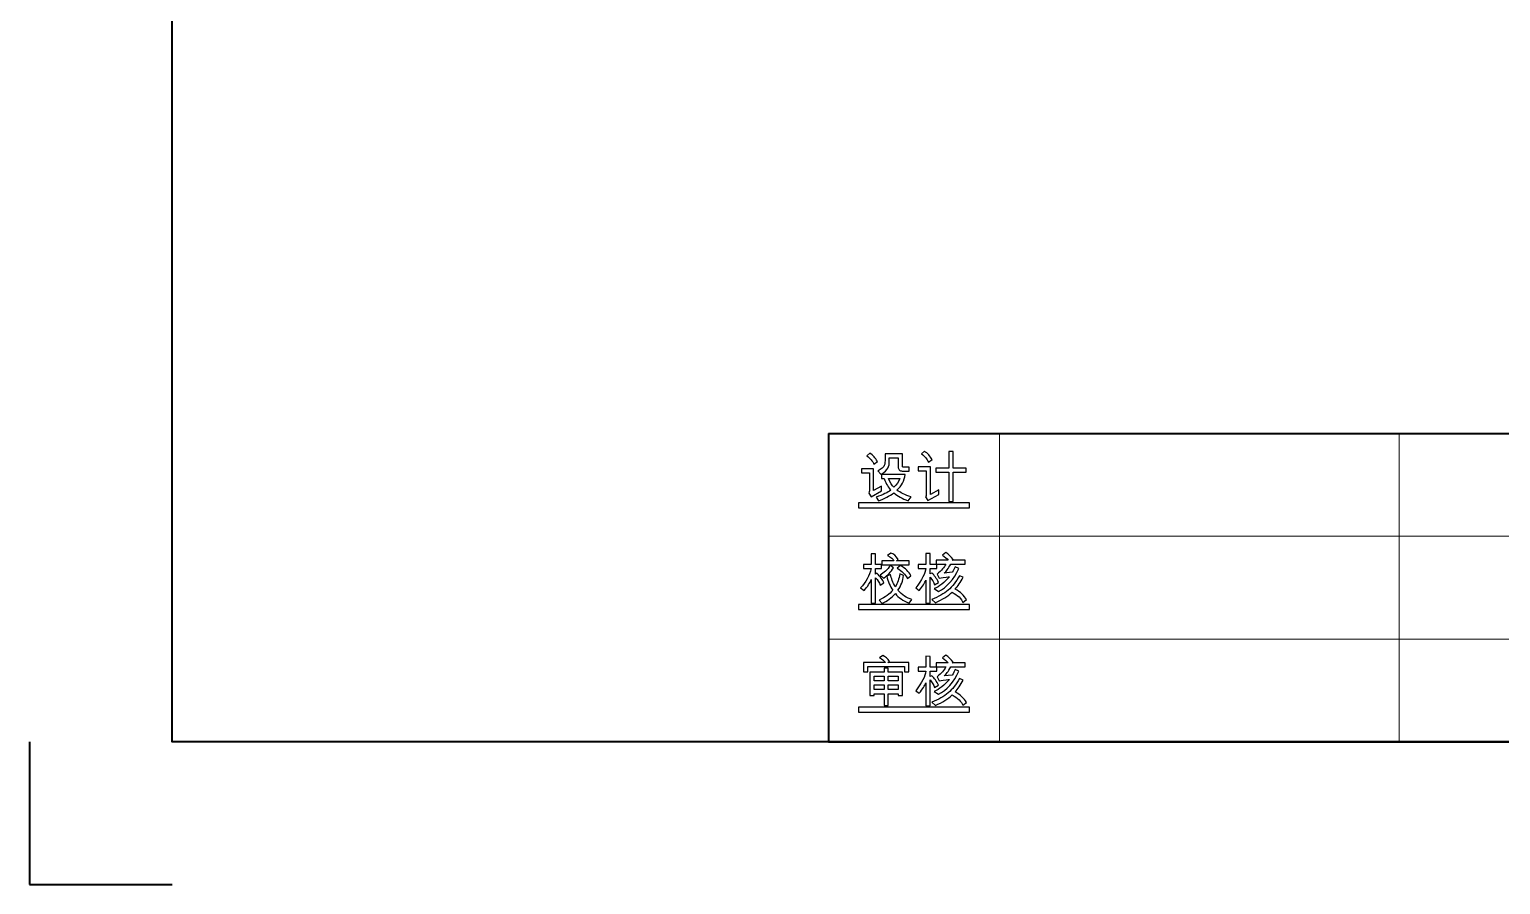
# Model space of a CAD drawing. Header units: millimetres. Extents: x -672 to 672, y -225 to 223.
# Drawn here: x 187.2 to 290.3, y -190.2 to -130.3 of the extents above; entities that cross this region are included whole.
import ezdxf

# ---------------------------------------------------------------- set-up
doc = ezdxf.new("R2010")
doc.units = ezdxf.units.MM
doc.header["$MEASUREMENT"] = 0
doc.layers.add('layer 1', color=7, linetype='Continuous')

msp = doc.modelspace()

# ---------------------------------------------------------------- linework, layer by layer
at = {"layer": 'layer 1', "lineweight": 40}
msp.add_open_spline([(387.2219, 96.8213), (387.2219, 96.8213), (197.2219, 96.8213), (197.2219, 96.8213), (197.2219, 96.8213), (197.2219, -180.1787), (197.2219, -180.1787), (197.2219, -180.1787), (387.2219, -180.1787), (387.2219, -180.1787), (387.2219, -180.1787), (387.2219, 96.8213), (387.2219, 96.8213)], degree=3, knots=[0, 0, 0, 0, 0.25, 0.25, 0.25, 0.5, 0.5, 0.5, 0.75, 0.75, 0.75, 1, 1, 1, 1], dxfattribs=at)
for points in [[(243.2219, -158.5787), (243.2219, -158.5787), (387.2219, -158.5787), (387.2219, -158.5787)], [(243.2219, -158.5787), (243.2219, -158.5787), (243.2219, -180.1787), (243.2219, -180.1787)], [(243.2219, -180.1787), (243.2219, -180.1787), (387.2219, -180.1787), (387.2219, -180.1787)]]:
    msp.add_open_spline(points, degree=3, dxfattribs=at)
at = {"layer": 'layer 1', "lineweight": 9}
for points in [[(255.2219, -158.5787), (255.2219, -158.5787), (255.2219, -180.1787), (255.2219, -180.1787)], [(283.2219, -158.5787), (283.2219, -158.5787), (283.2219, -180.1787), (283.2219, -180.1787)], [(243.2219, -165.7787), (243.2219, -165.7787), (387.2219, -165.7787), (387.2219, -165.7787)], [(243.2219, -172.9787), (243.2219, -172.9787), (387.2219, -172.9787), (387.2219, -172.9787)]]:
    msp.add_open_spline(points, degree=3, dxfattribs=at)
at = {"layer": 'layer 1'}
for points, knots in [([(250.4826, -160.3933), (250.4826, -160.3933), (250.2376, -160.5799), (250.2376, -160.5799), (250.1403, -160.3771), (249.9751, -160.1813), (249.7424, -159.9927), (249.7424, -159.9927), (249.953, -159.8145), (249.953, -159.8145), (250.1708, -159.9635), (250.3471, -160.1567), (250.4826, -160.3933)], [0, 0, 0, 0, 0.25, 0.25, 0.25, 0.5, 0.5, 0.5, 0.75, 0.75, 0.75, 1, 1, 1, 1]), ([(246.6546, -160.53), (246.6546, -160.53), (246.4096, -160.7199), (246.4096, -160.7199), (246.3111, -160.5125), (246.1464, -160.3155), (245.9157, -160.1295), (245.9157, -160.1295), (246.1231, -159.9532), (246.1231, -159.9532), (246.337, -160.0958), (246.5139, -160.2883), (246.6546, -160.53)], [0, 0, 0, 0, 0.25, 0.25, 0.25, 0.5, 0.5, 0.5, 0.75, 0.75, 0.75, 1, 1, 1, 1]), ([(248.8842, -161.2061), (248.8842, -161.2061), (248.3942, -161.2061), (248.3942, -161.2061), (248.3067, -161.2061), (248.2367, -161.1782), (248.1842, -161.1218), (248.1317, -161.0654), (248.1051, -160.996), (248.1051, -160.9137), (248.1051, -160.9137), (248.1051, -160.2798), (248.1051, -160.2798), (248.1051, -160.2798), (247.4842, -160.2798), (247.4842, -160.2798), (247.4842, -160.2798), (247.4842, -160.6422), (247.4842, -160.6422), (247.4842, -160.8055), (247.4278, -160.9598), (247.3144, -161.1049), (247.201, -161.2495), (247.059, -161.3577), (246.8879, -161.4284), (246.8879, -161.4284), (246.6792, -161.1834), (246.6792, -161.1834), (246.8056, -161.1406), (246.9106, -161.079), (246.9929, -160.9986), (247.0752, -160.9183), (247.1284, -160.8437), (247.1524, -160.775), (247.1763, -160.707), (247.188, -160.6143), (247.188, -160.4983), (247.188, -160.4983), (247.188, -159.9966), (247.188, -159.9966), (247.188, -159.9966), (248.4013, -159.9966), (248.4013, -159.9966), (248.4013, -159.9966), (248.4013, -160.8761), (248.4013, -160.8761), (248.4013, -160.9066), (248.4227, -160.9215), (248.4642, -160.9215), (248.4642, -160.9215), (248.8842, -160.9215), (248.8842, -160.9215), (248.8842, -160.9215), (248.8842, -161.2061), (248.8842, -161.2061)], [0, 0, 0, 0, 0.05555556, 0.05555556, 0.05555556, 0.11111111, 0.11111111, 0.11111111, 0.16666667, 0.16666667, 0.16666667, 0.22222222, 0.22222222, 0.22222222, 0.27777778, 0.27777778, 0.27777778, 0.33333333, 0.33333333, 0.33333333, 0.38888889, 0.38888889, 0.38888889, 0.44444444, 0.44444444, 0.44444444, 0.5, 0.5, 0.5, 0.55555556, 0.55555556, 0.55555556, 0.61111111, 0.61111111, 0.61111111, 0.66666667, 0.66666667, 0.66666667, 0.72222222, 0.72222222, 0.72222222, 0.77777778, 0.77777778, 0.77777778, 0.83333333, 0.83333333, 0.83333333, 0.88888889, 0.88888889, 0.88888889, 0.94444444, 0.94444444, 0.94444444, 1, 1, 1, 1]), ([(252.8658, -161.2838), (252.8658, -161.2838), (251.9603, -161.2838), (251.9603, -161.2838), (251.9603, -161.2838), (251.9603, -163.3372), (251.9603, -163.3372), (251.9603, -163.3372), (251.6641, -163.3372), (251.6641, -163.3372), (251.6641, -163.3372), (251.6641, -161.2838), (251.6641, -161.2838), (251.6641, -161.2838), (250.758, -161.2838), (250.758, -161.2838), (250.758, -161.2838), (250.758, -160.9993), (250.758, -160.9993), (250.758, -160.9993), (251.6641, -160.9993), (251.6641, -160.9993), (251.6641, -160.9993), (251.6641, -159.8449), (251.6641, -159.8449), (251.6641, -159.8449), (251.9603, -159.8449), (251.9603, -159.8449), (251.9603, -159.8449), (251.9603, -160.9993), (251.9603, -160.9993), (251.9603, -160.9993), (252.8658, -160.9993), (252.8658, -160.9993), (252.8658, -160.9993), (252.8658, -161.2838), (252.8658, -161.2838)], [0, 0, 0, 0, 0.08333333, 0.08333333, 0.08333333, 0.16666667, 0.16666667, 0.16666667, 0.25, 0.25, 0.25, 0.33333333, 0.33333333, 0.33333333, 0.41666667, 0.41666667, 0.41666667, 0.5, 0.5, 0.5, 0.58333333, 0.58333333, 0.58333333, 0.66666667, 0.66666667, 0.66666667, 0.75, 0.75, 0.75, 0.83333333, 0.83333333, 0.83333333, 0.91666667, 0.91666667, 0.91666667, 1, 1, 1, 1]), ([(246.9398, -162.5944), (246.9398, -162.5944), (246.2158, -163.0027), (246.2158, -163.0027), (246.2158, -163.0027), (246.0453, -162.7538), (246.0453, -162.7538), (246.0777, -162.6955), (246.0946, -162.6372), (246.0946, -162.5795), (246.0946, -162.5795), (246.0946, -161.3221), (246.0946, -161.3221), (246.0946, -161.3221), (245.5436, -161.3221), (245.5436, -161.3221), (245.5436, -161.3221), (245.5436, -161.0395), (245.5436, -161.0395), (245.5436, -161.0395), (246.3908, -161.0395), (246.3908, -161.0395), (246.3908, -161.0395), (246.3908, -162.5717), (246.3908, -162.5717), (246.3908, -162.5717), (246.9398, -162.2755), (246.9398, -162.2755), (246.9398, -162.2755), (246.9398, -162.5944), (246.9398, -162.5944)], [0, 0, 0, 0, 0.1, 0.1, 0.1, 0.2, 0.2, 0.2, 0.3, 0.3, 0.3, 0.4, 0.4, 0.4, 0.5, 0.5, 0.5, 0.6, 0.6, 0.6, 0.7, 0.7, 0.7, 0.8, 0.8, 0.8, 0.9, 0.9, 0.9, 1, 1, 1, 1]), ([(249.0113, -163.0105), (249.0113, -163.0105), (248.7987, -163.2911), (248.7987, -163.2911), (248.4033, -163.1356), (248.074, -162.9528), (247.8109, -162.7422), (247.4972, -162.9612), (247.1349, -163.1447), (246.7246, -163.2911), (246.7246, -163.2911), (246.5651, -163.0371), (246.5651, -163.0371), (247.048, -162.866), (247.3889, -162.7013), (247.5886, -162.5432), (247.433, -162.3837), (247.2762, -162.1154), (247.118, -161.7382), (247.118, -161.7382), (246.9359, -161.7382), (246.9359, -161.7382), (246.9359, -161.7382), (246.9359, -161.4549), (246.9359, -161.4549), (246.9359, -161.4549), (248.6068, -161.4549), (248.6068, -161.4549), (248.5459, -161.8788), (248.3501, -162.2392), (248.0202, -162.5354), (248.2607, -162.7266), (248.5906, -162.8848), (249.0113, -163.0105)], [0, 0, 0, 0, 0.09090909, 0.09090909, 0.09090909, 0.18181818, 0.18181818, 0.18181818, 0.27272727, 0.27272727, 0.27272727, 0.36363636, 0.36363636, 0.36363636, 0.45454545, 0.45454545, 0.45454545, 0.54545455, 0.54545455, 0.54545455, 0.63636364, 0.63636364, 0.63636364, 0.72727273, 0.72727273, 0.72727273, 0.81818182, 0.81818182, 0.81818182, 0.90909091, 0.90909091, 0.90909091, 1, 1, 1, 1]), ([(248.2231, -161.7382), (248.2231, -161.7382), (247.4369, -161.7382), (247.4369, -161.7382), (247.5587, -162.0201), (247.6819, -162.223), (247.807, -162.3455), (247.9956, -162.1569), (248.1343, -161.9547), (248.2231, -161.7382)], [0, 0, 0, 0, 0.33333333, 0.33333333, 0.33333333, 0.66666667, 0.66666667, 0.66666667, 1, 1, 1, 1]), ([(250.9557, -162.8472), (250.9557, -162.8472), (250.1941, -163.2665), (250.1941, -163.2665), (250.1941, -163.2665), (250.0191, -163.0176), (250.0191, -163.0176), (250.0587, -162.9774), (250.0781, -162.923), (250.0781, -162.8543), (250.0781, -162.8543), (250.0781, -161.1873), (250.0781, -161.1873), (250.0781, -161.1873), (249.5103, -161.1873), (249.5103, -161.1873), (249.5103, -161.1873), (249.5103, -160.9027), (249.5103, -160.9027), (249.5103, -160.9027), (250.3724, -160.9027), (250.3724, -160.9027), (250.3724, -160.9027), (250.3724, -162.8433), (250.3724, -162.8433), (250.3724, -162.8433), (250.9557, -162.5244), (250.9557, -162.5244), (250.9557, -162.5244), (250.9557, -162.8472), (250.9557, -162.8472)], [0, 0, 0, 0, 0.1, 0.1, 0.1, 0.2, 0.2, 0.2, 0.3, 0.3, 0.3, 0.4, 0.4, 0.4, 0.5, 0.5, 0.5, 0.6, 0.6, 0.6, 0.7, 0.7, 0.7, 0.8, 0.8, 0.8, 0.9, 0.9, 0.9, 1, 1, 1, 1]), ([(245.333, -163.434), (245.333, -163.434), (253.1108, -163.434), (253.1108, -163.434), (253.1108, -163.434), (253.1108, -163.7875), (253.1108, -163.7875), (253.1108, -163.7875), (245.333, -163.7875), (245.333, -163.7875), (245.333, -163.7875), (245.333, -163.434), (245.333, -163.434)], [0, 0, 0, 0, 0.25, 0.25, 0.25, 0.5, 0.5, 0.5, 0.75, 0.75, 0.75, 1, 1, 1, 1]), ([(247.1063, -169.0458), (247.1063, -169.0458), (246.8464, -169.1903), (246.8464, -169.1903), (246.7816, -169.0017), (246.6727, -168.8325), (246.5198, -168.6835), (246.5198, -168.6835), (246.5198, -170.4568), (246.5198, -170.4568), (246.5198, -170.4568), (246.2274, -170.4568), (246.2274, -170.4568), (246.2274, -170.4568), (246.2274, -168.8124), (246.2274, -168.8124), (246.2274, -168.8124), (246.2197, -168.8124), (246.2197, -168.8124), (246.1438, -169.0302), (245.9792, -169.2817), (245.7258, -169.5662), (245.7258, -169.5662), (245.4775, -169.3958), (245.4775, -169.3958), (245.8522, -168.9926), (246.0998, -168.5389), (246.2197, -168.034), (246.2197, -168.034), (245.6746, -168.034), (245.6746, -168.034), (245.6746, -168.034), (245.6746, -167.7547), (245.6746, -167.7547), (245.6746, -167.7547), (246.2274, -167.7547), (246.2274, -167.7547), (246.2274, -167.7547), (246.2274, -167.0009), (246.2274, -167.0009), (246.2274, -167.0009), (246.5198, -167.0009), (246.5198, -167.0009), (246.5198, -167.0009), (246.5198, -167.7508), (246.5198, -167.7508), (246.5198, -167.7508), (246.943, -167.7508), (246.943, -167.7508), (246.943, -167.7508), (246.943, -168.034), (246.943, -168.034), (246.943, -168.034), (246.5198, -168.034), (246.5198, -168.034), (246.5198, -168.034), (246.5237, -168.4346), (246.5237, -168.4346), (246.5237, -168.4346), (246.6092, -168.3646), (246.6092, -168.3646), (246.8659, -168.6037), (247.0318, -168.8306), (247.1063, -169.0458)], [0, 0, 0, 0, 0.04761905, 0.04761905, 0.04761905, 0.0952381, 0.0952381, 0.0952381, 0.14285714, 0.14285714, 0.14285714, 0.19047619, 0.19047619, 0.19047619, 0.23809524, 0.23809524, 0.23809524, 0.28571429, 0.28571429, 0.28571429, 0.33333333, 0.33333333, 0.33333333, 0.38095238, 0.38095238, 0.38095238, 0.42857143, 0.42857143, 0.42857143, 0.47619048, 0.47619048, 0.47619048, 0.52380952, 0.52380952, 0.52380952, 0.57142857, 0.57142857, 0.57142857, 0.61904762, 0.61904762, 0.61904762, 0.66666667, 0.66666667, 0.66666667, 0.71428571, 0.71428571, 0.71428571, 0.76190476, 0.76190476, 0.76190476, 0.80952381, 0.80952381, 0.80952381, 0.85714286, 0.85714286, 0.85714286, 0.9047619, 0.9047619, 0.9047619, 0.95238095, 0.95238095, 0.95238095, 1, 1, 1, 1]), ([(248.8764, -167.7812), (248.8764, -167.7812), (246.9696, -167.7812), (246.9696, -167.7812), (246.9696, -167.7812), (246.9663, -167.4986), (246.9663, -167.4986), (246.9663, -167.4986), (247.8148, -167.4986), (247.8148, -167.4986), (247.7506, -167.3742), (247.6009, -167.2485), (247.3669, -167.1208), (247.3669, -167.1208), (247.5925, -166.9497), (247.5925, -166.9497), (247.7837, -167.0106), (247.96, -167.1577), (248.1207, -167.3923), (248.1207, -167.3923), (248.0008, -167.4986), (248.0008, -167.4986), (248.0008, -167.4986), (248.8764, -167.4986), (248.8764, -167.4986), (248.8764, -167.4986), (248.8764, -167.7812), (248.8764, -167.7812)], [0, 0, 0, 0, 0.11111111, 0.11111111, 0.11111111, 0.22222222, 0.22222222, 0.22222222, 0.33333333, 0.33333333, 0.33333333, 0.44444444, 0.44444444, 0.44444444, 0.55555556, 0.55555556, 0.55555556, 0.66666667, 0.66666667, 0.66666667, 0.77777778, 0.77777778, 0.77777778, 0.88888889, 0.88888889, 0.88888889, 1, 1, 1, 1]), ([(250.9291, -169.0062), (250.9291, -169.0062), (250.6614, -169.1735), (250.6614, -169.1735), (250.6018, -168.99), (250.4968, -168.8137), (250.3458, -168.6452), (250.3458, -168.6452), (250.3458, -170.4529), (250.3458, -170.4529), (250.3458, -170.4529), (250.0496, -170.4529), (250.0496, -170.4529), (250.0496, -170.4529), (250.0496, -168.8507), (250.0496, -168.8507), (250.0496, -168.8507), (250.0425, -168.8507), (250.0425, -168.8507), (249.9776, -169.0302), (249.8234, -169.2713), (249.579, -169.574), (249.579, -169.574), (249.3418, -169.399), (249.3418, -169.399), (249.7819, -168.8273), (250.0185, -168.3685), (250.0496, -168.0223), (250.0496, -168.0223), (249.5181, -168.0223), (249.5181, -168.0223), (249.5181, -168.0223), (249.5181, -167.7475), (249.5181, -167.7475), (249.5181, -167.7475), (250.0496, -167.7475), (250.0496, -167.7475), (250.0496, -167.7475), (250.0496, -166.984), (250.0496, -166.984), (250.0496, -166.984), (250.3458, -166.9879), (250.3458, -166.9879), (250.3458, -166.9879), (250.3458, -167.7475), (250.3458, -167.7475), (250.3458, -167.7475), (250.8092, -167.7436), (250.8092, -167.7436), (250.8092, -167.7436), (250.8092, -168.0223), (250.8092, -168.0223), (250.8092, -168.0223), (250.3426, -168.0223), (250.3426, -168.0223), (250.3426, -168.0223), (250.3426, -168.408), (250.3426, -168.408), (250.3426, -168.408), (250.4579, -168.3529), (250.4579, -168.3529), (250.6582, -168.5201), (250.8151, -168.7379), (250.9291, -169.0062)], [0, 0, 0, 0, 0.04761905, 0.04761905, 0.04761905, 0.0952381, 0.0952381, 0.0952381, 0.14285714, 0.14285714, 0.14285714, 0.19047619, 0.19047619, 0.19047619, 0.23809524, 0.23809524, 0.23809524, 0.28571429, 0.28571429, 0.28571429, 0.33333333, 0.33333333, 0.33333333, 0.38095238, 0.38095238, 0.38095238, 0.42857143, 0.42857143, 0.42857143, 0.47619048, 0.47619048, 0.47619048, 0.52380952, 0.52380952, 0.52380952, 0.57142857, 0.57142857, 0.57142857, 0.61904762, 0.61904762, 0.61904762, 0.66666667, 0.66666667, 0.66666667, 0.71428571, 0.71428571, 0.71428571, 0.76190476, 0.76190476, 0.76190476, 0.80952381, 0.80952381, 0.80952381, 0.85714286, 0.85714286, 0.85714286, 0.9047619, 0.9047619, 0.9047619, 0.95238095, 0.95238095, 0.95238095, 1, 1, 1, 1]), ([(252.7997, -167.7281), (252.7997, -167.7281), (251.7931, -167.7281), (251.7931, -167.7281), (251.6233, -168.0457), (251.4716, -168.2531), (251.3375, -168.349), (251.3375, -168.349), (251.3446, -168.3568), (251.3446, -168.3568), (251.3446, -168.3568), (251.8975, -168.2998), (251.8975, -168.2998), (251.9798, -168.1708), (252.0511, -168.0398), (252.112, -167.907), (252.112, -167.907), (252.3719, -168.034), (252.3719, -168.034), (251.9973, -168.8098), (251.5164, -169.3478), (250.9291, -169.6479), (250.9291, -169.6479), (250.6329, -169.4431), (250.6329, -169.4431), (250.992, -169.2934), (251.3465, -169.0147), (251.6959, -168.6057), (251.6214, -168.6109), (251.3854, -168.6459), (250.9881, -168.712), (250.9881, -168.712), (250.8319, -168.4346), (250.8319, -168.4346), (251.1489, -168.174), (251.353, -167.9381), (251.4457, -167.7281), (251.4457, -167.7281), (250.7697, -167.7281), (250.7697, -167.7281), (250.7697, -167.7281), (250.7697, -167.4435), (250.7697, -167.4435), (250.7697, -167.4435), (251.6181, -167.4435), (251.6181, -167.4435), (251.53, -167.3347), (251.3951, -167.2206), (251.2137, -167.1013), (251.2137, -167.1013), (251.4515, -166.9023), (251.4515, -166.9023), (251.6376, -167.0352), (251.8054, -167.1985), (251.9564, -167.3923), (251.9564, -167.3923), (251.8897, -167.4397), (251.8897, -167.4397), (251.8897, -167.4397), (251.8897, -167.4474), (251.8897, -167.4474), (251.8897, -167.4474), (252.7997, -167.4474), (252.7997, -167.4474), (252.7997, -167.4474), (252.7997, -167.7281), (252.7997, -167.7281)], [0, 0, 0, 0, 0.04545455, 0.04545455, 0.04545455, 0.09090909, 0.09090909, 0.09090909, 0.13636364, 0.13636364, 0.13636364, 0.18181818, 0.18181818, 0.18181818, 0.22727273, 0.22727273, 0.22727273, 0.27272727, 0.27272727, 0.27272727, 0.31818182, 0.31818182, 0.31818182, 0.36363636, 0.36363636, 0.36363636, 0.40909091, 0.40909091, 0.40909091, 0.45454545, 0.45454545, 0.45454545, 0.5, 0.5, 0.5, 0.54545455, 0.54545455, 0.54545455, 0.59090909, 0.59090909, 0.59090909, 0.63636364, 0.63636364, 0.63636364, 0.68181818, 0.68181818, 0.68181818, 0.72727273, 0.72727273, 0.72727273, 0.77272727, 0.77272727, 0.77272727, 0.81818182, 0.81818182, 0.81818182, 0.86363636, 0.86363636, 0.86363636, 0.90909091, 0.90909091, 0.90909091, 0.95454545, 0.95454545, 0.95454545, 1, 1, 1, 1]), ([(247.7824, -167.977), (247.5976, -168.2784), (247.3675, -168.5195), (247.0914, -168.7003), (247.0914, -168.7003), (246.8503, -168.4897), (246.8503, -168.4897), (247.1187, -168.3451), (247.3559, -168.1202), (247.5626, -167.8136), (247.5626, -167.8136), (247.7824, -167.977), (247.7824, -167.977)], [0, 0, 0, 0, 0.25, 0.25, 0.25, 0.5, 0.5, 0.5, 0.75, 0.75, 0.75, 1, 1, 1, 1]), ([(248.9996, -168.537), (248.9996, -168.537), (248.7624, -168.7269), (248.7624, -168.7269), (248.6133, -168.4423), (248.3728, -168.2038), (248.0429, -168.0113), (248.0429, -168.0113), (248.2762, -167.8253), (248.2762, -167.8253), (248.6159, -168.0262), (248.857, -168.2635), (248.9996, -168.537)], [0, 0, 0, 0, 0.25, 0.25, 0.25, 0.5, 0.5, 0.5, 0.75, 0.75, 0.75, 1, 1, 1, 1]), ([(249.0774, -170.2047), (249.0774, -170.2047), (248.8764, -170.4646), (248.8764, -170.4646), (248.4525, -170.2922), (248.1317, -170.0686), (247.9152, -169.7924), (247.6534, -170.0861), (247.3423, -170.3155), (246.9812, -170.4814), (246.9812, -170.4814), (246.7764, -170.2403), (246.7764, -170.2403), (247.2003, -170.053), (247.5205, -169.8249), (247.737, -169.5552), (247.5497, -169.2765), (247.4064, -168.9486), (247.3079, -168.5713), (247.3079, -168.5713), (247.5659, -168.4495), (247.5659, -168.4495), (247.6242, -168.7295), (247.7383, -169.0166), (247.9081, -169.3102), (248.0637, -169.0555), (248.1661, -168.7573), (248.2153, -168.4158), (248.2153, -168.4158), (248.4908, -168.524), (248.4908, -168.524), (248.4454, -168.8883), (248.3119, -169.2324), (248.0902, -169.5552), (248.3812, -169.8903), (248.7105, -170.1068), (249.0774, -170.2047)], [0, 0, 0, 0, 0.08333333, 0.08333333, 0.08333333, 0.16666667, 0.16666667, 0.16666667, 0.25, 0.25, 0.25, 0.33333333, 0.33333333, 0.33333333, 0.41666667, 0.41666667, 0.41666667, 0.5, 0.5, 0.5, 0.58333333, 0.58333333, 0.58333333, 0.66666667, 0.66666667, 0.66666667, 0.75, 0.75, 0.75, 0.83333333, 0.83333333, 0.83333333, 0.91666667, 0.91666667, 0.91666667, 1, 1, 1, 1]), ([(252.8885, -170.2157), (252.8885, -170.2157), (252.6513, -170.4192), (252.6513, -170.4192), (252.5372, -170.1405), (252.2838, -169.8994), (251.8897, -169.6952), (251.6051, -169.9616), (251.2143, -170.206), (250.7185, -170.4302), (250.7185, -170.4302), (250.4696, -170.2008), (250.4696, -170.2008), (250.9401, -170.0135), (251.3219, -169.7957), (251.6142, -169.5474), (251.9072, -169.2992), (252.1736, -168.9628), (252.414, -168.537), (252.414, -168.537), (252.6681, -168.6491), (252.6681, -168.6491), (252.4834, -168.9907), (252.2941, -169.2681), (252.1003, -169.4807), (252.4678, -169.681), (252.7303, -169.926), (252.8885, -170.2157)], [0, 0, 0, 0, 0.11111111, 0.11111111, 0.11111111, 0.22222222, 0.22222222, 0.22222222, 0.33333333, 0.33333333, 0.33333333, 0.44444444, 0.44444444, 0.44444444, 0.55555556, 0.55555556, 0.55555556, 0.66666667, 0.66666667, 0.66666667, 0.77777778, 0.77777778, 0.77777778, 0.88888889, 0.88888889, 0.88888889, 1, 1, 1, 1]), ([(245.333, -170.5465), (245.333, -170.5465), (253.1108, -170.5465), (253.1108, -170.5465), (253.1108, -170.5465), (253.1108, -170.9), (253.1108, -170.9), (253.1108, -170.9), (245.333, -170.9), (245.333, -170.9), (245.333, -170.9), (245.333, -170.5465), (245.333, -170.5465)], [0, 0, 0, 0, 0.25, 0.25, 0.25, 0.5, 0.5, 0.5, 0.75, 0.75, 0.75, 1, 1, 1, 1]), ([(248.8479, -175.2703), (248.8479, -175.2703), (248.5537, -175.2703), (248.5537, -175.2703), (248.5537, -175.2703), (248.5537, -174.9073), (248.5537, -174.9073), (248.5537, -174.9073), (245.9747, -174.9073), (245.9747, -174.9073), (245.9747, -174.9073), (245.9747, -175.2703), (245.9747, -175.2703), (245.9747, -175.2703), (245.6785, -175.2703), (245.6785, -175.2703), (245.6785, -175.2703), (245.6785, -174.6241), (245.6785, -174.6241), (245.6785, -174.6241), (247.2107, -174.6241), (247.2107, -174.6241), (247.1174, -174.4815), (246.9825, -174.3674), (246.8062, -174.2825), (246.8062, -174.2825), (247.0247, -174.1192), (247.0247, -174.1192), (247.2113, -174.208), (247.3721, -174.3493), (247.5069, -174.5431), (247.5069, -174.5431), (247.3818, -174.617), (247.3818, -174.617), (247.3818, -174.617), (247.3818, -174.6241), (247.3818, -174.6241), (247.3818, -174.6241), (248.8479, -174.6241), (248.8479, -174.6241), (248.8479, -174.6241), (248.8479, -175.2703), (248.8479, -175.2703)], [0, 0, 0, 0, 0.07142857, 0.07142857, 0.07142857, 0.14285714, 0.14285714, 0.14285714, 0.21428571, 0.21428571, 0.21428571, 0.28571429, 0.28571429, 0.28571429, 0.35714286, 0.35714286, 0.35714286, 0.42857143, 0.42857143, 0.42857143, 0.5, 0.5, 0.5, 0.57142857, 0.57142857, 0.57142857, 0.64285714, 0.64285714, 0.64285714, 0.71428571, 0.71428571, 0.71428571, 0.78571429, 0.78571429, 0.78571429, 0.85714286, 0.85714286, 0.85714286, 0.92857143, 0.92857143, 0.92857143, 1, 1, 1, 1]), ([(250.9291, -176.2062), (250.9291, -176.2062), (250.6614, -176.3735), (250.6614, -176.3735), (250.6018, -176.19), (250.4968, -176.0137), (250.3458, -175.8452), (250.3458, -175.8452), (250.3458, -177.6529), (250.3458, -177.6529), (250.3458, -177.6529), (250.0496, -177.6529), (250.0496, -177.6529), (250.0496, -177.6529), (250.0496, -176.0507), (250.0496, -176.0507), (250.0496, -176.0507), (250.0425, -176.0507), (250.0425, -176.0507), (249.9776, -176.2302), (249.8234, -176.4713), (249.579, -176.774), (249.579, -176.774), (249.3418, -176.599), (249.3418, -176.599), (249.7819, -176.0273), (250.0185, -175.5685), (250.0496, -175.2223), (250.0496, -175.2223), (249.5181, -175.2223), (249.5181, -175.2223), (249.5181, -175.2223), (249.5181, -174.9475), (249.5181, -174.9475), (249.5181, -174.9475), (250.0496, -174.9475), (250.0496, -174.9475), (250.0496, -174.9475), (250.0496, -174.184), (250.0496, -174.184), (250.0496, -174.184), (250.3458, -174.1879), (250.3458, -174.1879), (250.3458, -174.1879), (250.3458, -174.9475), (250.3458, -174.9475), (250.3458, -174.9475), (250.8092, -174.9436), (250.8092, -174.9436), (250.8092, -174.9436), (250.8092, -175.2223), (250.8092, -175.2223), (250.8092, -175.2223), (250.3426, -175.2223), (250.3426, -175.2223), (250.3426, -175.2223), (250.3426, -175.608), (250.3426, -175.608), (250.3426, -175.608), (250.4579, -175.5529), (250.4579, -175.5529), (250.6582, -175.7201), (250.8151, -175.9379), (250.9291, -176.2062)], [0, 0, 0, 0, 0.04761905, 0.04761905, 0.04761905, 0.0952381, 0.0952381, 0.0952381, 0.14285714, 0.14285714, 0.14285714, 0.19047619, 0.19047619, 0.19047619, 0.23809524, 0.23809524, 0.23809524, 0.28571429, 0.28571429, 0.28571429, 0.33333333, 0.33333333, 0.33333333, 0.38095238, 0.38095238, 0.38095238, 0.42857143, 0.42857143, 0.42857143, 0.47619048, 0.47619048, 0.47619048, 0.52380952, 0.52380952, 0.52380952, 0.57142857, 0.57142857, 0.57142857, 0.61904762, 0.61904762, 0.61904762, 0.66666667, 0.66666667, 0.66666667, 0.71428571, 0.71428571, 0.71428571, 0.76190476, 0.76190476, 0.76190476, 0.80952381, 0.80952381, 0.80952381, 0.85714286, 0.85714286, 0.85714286, 0.9047619, 0.9047619, 0.9047619, 0.95238095, 0.95238095, 0.95238095, 1, 1, 1, 1]), ([(252.7997, -174.9281), (252.7997, -174.9281), (251.7931, -174.9281), (251.7931, -174.9281), (251.6233, -175.2457), (251.4716, -175.4531), (251.3375, -175.549), (251.3375, -175.549), (251.3446, -175.5568), (251.3446, -175.5568), (251.3446, -175.5568), (251.8975, -175.4998), (251.8975, -175.4998), (251.9798, -175.3708), (252.0511, -175.2398), (252.112, -175.107), (252.112, -175.107), (252.3719, -175.234), (252.3719, -175.234), (251.9973, -176.0098), (251.5164, -176.5478), (250.9291, -176.8479), (250.9291, -176.8479), (250.6329, -176.6431), (250.6329, -176.6431), (250.992, -176.4934), (251.3465, -176.2147), (251.6959, -175.8057), (251.6214, -175.8109), (251.3854, -175.8459), (250.9881, -175.912), (250.9881, -175.912), (250.8319, -175.6346), (250.8319, -175.6346), (251.1489, -175.374), (251.353, -175.1381), (251.4457, -174.9281), (251.4457, -174.9281), (250.7697, -174.9281), (250.7697, -174.9281), (250.7697, -174.9281), (250.7697, -174.6435), (250.7697, -174.6435), (250.7697, -174.6435), (251.6181, -174.6435), (251.6181, -174.6435), (251.53, -174.5347), (251.3951, -174.4206), (251.2137, -174.3013), (251.2137, -174.3013), (251.4515, -174.1023), (251.4515, -174.1023), (251.6376, -174.2352), (251.8054, -174.3985), (251.9564, -174.5923), (251.9564, -174.5923), (251.8897, -174.6397), (251.8897, -174.6397), (251.8897, -174.6397), (251.8897, -174.6474), (251.8897, -174.6474), (251.8897, -174.6474), (252.7997, -174.6474), (252.7997, -174.6474), (252.7997, -174.6474), (252.7997, -174.9281), (252.7997, -174.9281)], [0, 0, 0, 0, 0.04545455, 0.04545455, 0.04545455, 0.09090909, 0.09090909, 0.09090909, 0.13636364, 0.13636364, 0.13636364, 0.18181818, 0.18181818, 0.18181818, 0.22727273, 0.22727273, 0.22727273, 0.27272727, 0.27272727, 0.27272727, 0.31818182, 0.31818182, 0.31818182, 0.36363636, 0.36363636, 0.36363636, 0.40909091, 0.40909091, 0.40909091, 0.45454545, 0.45454545, 0.45454545, 0.5, 0.5, 0.5, 0.54545455, 0.54545455, 0.54545455, 0.59090909, 0.59090909, 0.59090909, 0.63636364, 0.63636364, 0.63636364, 0.68181818, 0.68181818, 0.68181818, 0.72727273, 0.72727273, 0.72727273, 0.77272727, 0.77272727, 0.77272727, 0.81818182, 0.81818182, 0.81818182, 0.86363636, 0.86363636, 0.86363636, 0.90909091, 0.90909091, 0.90909091, 0.95454545, 0.95454545, 0.95454545, 1, 1, 1, 1]), ([(248.4052, -176.9374), (248.4052, -176.9374), (248.109, -176.9374), (248.109, -176.9374), (248.109, -176.9374), (248.109, -176.8064), (248.109, -176.8064), (248.109, -176.8064), (247.4142, -176.8064), (247.4142, -176.8064), (247.4142, -176.8064), (247.4142, -177.6263), (247.4142, -177.6263), (247.4142, -177.6263), (247.118, -177.6263), (247.118, -177.6263), (247.118, -177.6263), (247.118, -176.8064), (247.118, -176.8064), (247.118, -176.8064), (246.4212, -176.8064), (246.4212, -176.8064), (246.4212, -176.8064), (246.4212, -176.9374), (246.4212, -176.9374), (246.4212, -176.9374), (246.127, -176.9374), (246.127, -176.9374), (246.127, -176.9374), (246.127, -175.2852), (246.127, -175.2852), (246.127, -175.2852), (247.118, -175.2852), (247.118, -175.2852), (247.118, -175.2852), (247.118, -175.0175), (247.118, -175.0175), (247.118, -175.0175), (247.4142, -175.0175), (247.4142, -175.0175), (247.4142, -175.0175), (247.4142, -175.2852), (247.4142, -175.2852), (247.4142, -175.2852), (248.4052, -175.2852), (248.4052, -175.2852), (248.4052, -175.2852), (248.4052, -176.9374), (248.4052, -176.9374)], [0, 0, 0, 0, 0.0625, 0.0625, 0.0625, 0.125, 0.125, 0.125, 0.1875, 0.1875, 0.1875, 0.25, 0.25, 0.25, 0.3125, 0.3125, 0.3125, 0.375, 0.375, 0.375, 0.4375, 0.4375, 0.4375, 0.5, 0.5, 0.5, 0.5625, 0.5625, 0.5625, 0.625, 0.625, 0.625, 0.6875, 0.6875, 0.6875, 0.75, 0.75, 0.75, 0.8125, 0.8125, 0.8125, 0.875, 0.875, 0.875, 0.9375, 0.9375, 0.9375, 1, 1, 1, 1]), ([(247.118, -175.9081), (247.118, -175.9081), (247.118, -175.5685), (247.118, -175.5685), (247.118, -175.5685), (246.4212, -175.5685), (246.4212, -175.5685), (246.4212, -175.5685), (246.4212, -175.9081), (246.4212, -175.9081), (246.4212, -175.9081), (247.118, -175.9081), (247.118, -175.9081)], [0, 0, 0, 0, 0.25, 0.25, 0.25, 0.5, 0.5, 0.5, 0.75, 0.75, 0.75, 1, 1, 1, 1]), ([(247.118, -176.5212), (247.118, -176.5212), (247.118, -176.1913), (247.118, -176.1913), (247.118, -176.1913), (246.4212, -176.1913), (246.4212, -176.1913), (246.4212, -176.1913), (246.4212, -176.5212), (246.4212, -176.5212), (246.4212, -176.5212), (247.118, -176.5212), (247.118, -176.5212)], [0, 0, 0, 0, 0.25, 0.25, 0.25, 0.5, 0.5, 0.5, 0.75, 0.75, 0.75, 1, 1, 1, 1]), ([(248.109, -175.9081), (248.109, -175.9081), (248.109, -175.5685), (248.109, -175.5685), (248.109, -175.5685), (247.4142, -175.5685), (247.4142, -175.5685), (247.4142, -175.5685), (247.4142, -175.9081), (247.4142, -175.9081), (247.4142, -175.9081), (248.109, -175.9081), (248.109, -175.9081)], [0, 0, 0, 0, 0.25, 0.25, 0.25, 0.5, 0.5, 0.5, 0.75, 0.75, 0.75, 1, 1, 1, 1]), ([(248.109, -176.5212), (248.109, -176.5212), (248.109, -176.1913), (248.109, -176.1913), (248.109, -176.1913), (247.4142, -176.1913), (247.4142, -176.1913), (247.4142, -176.1913), (247.4142, -176.5212), (247.4142, -176.5212), (247.4142, -176.5212), (248.109, -176.5212), (248.109, -176.5212)], [0, 0, 0, 0, 0.25, 0.25, 0.25, 0.5, 0.5, 0.5, 0.75, 0.75, 0.75, 1, 1, 1, 1]), ([(252.8885, -177.4157), (252.8885, -177.4157), (252.6513, -177.6192), (252.6513, -177.6192), (252.5372, -177.3405), (252.2838, -177.0994), (251.8897, -176.8952), (251.6051, -177.1616), (251.2143, -177.406), (250.7185, -177.6302), (250.7185, -177.6302), (250.4696, -177.4008), (250.4696, -177.4008), (250.9401, -177.2135), (251.3219, -176.9957), (251.6142, -176.7474), (251.9072, -176.4992), (252.1736, -176.1628), (252.414, -175.737), (252.414, -175.737), (252.6681, -175.8491), (252.6681, -175.8491), (252.4834, -176.1907), (252.2941, -176.4681), (252.1003, -176.6807), (252.4678, -176.881), (252.7303, -177.126), (252.8885, -177.4157)], [0, 0, 0, 0, 0.11111111, 0.11111111, 0.11111111, 0.22222222, 0.22222222, 0.22222222, 0.33333333, 0.33333333, 0.33333333, 0.44444444, 0.44444444, 0.44444444, 0.55555556, 0.55555556, 0.55555556, 0.66666667, 0.66666667, 0.66666667, 0.77777778, 0.77777778, 0.77777778, 0.88888889, 0.88888889, 0.88888889, 1, 1, 1, 1]), ([(245.333, -177.7465), (245.333, -177.7465), (253.1108, -177.7465), (253.1108, -177.7465), (253.1108, -177.7465), (253.1108, -178.1), (253.1108, -178.1), (253.1108, -178.1), (245.333, -178.1), (245.333, -178.1), (245.333, -178.1), (245.333, -177.7465), (245.333, -177.7465)], [0, 0, 0, 0, 0.25, 0.25, 0.25, 0.5, 0.5, 0.5, 0.75, 0.75, 0.75, 1, 1, 1, 1])]:
    msp.add_open_spline(points, degree=3, knots=knots, dxfattribs=at)
at = {"layer": 'layer 1', "color": 8, "lineweight": 40}
for points in [[(187.2219, -180.1787), (187.2219, -180.1787), (187.2219, -190.1787), (187.2219, -190.1787)], [(187.2219, -190.1787), (187.2219, -190.1787), (197.2219, -190.1787), (197.2219, -190.1787)]]:
    msp.add_open_spline(points, degree=3, dxfattribs=at)

doc.saveas('drawing.dxf')
